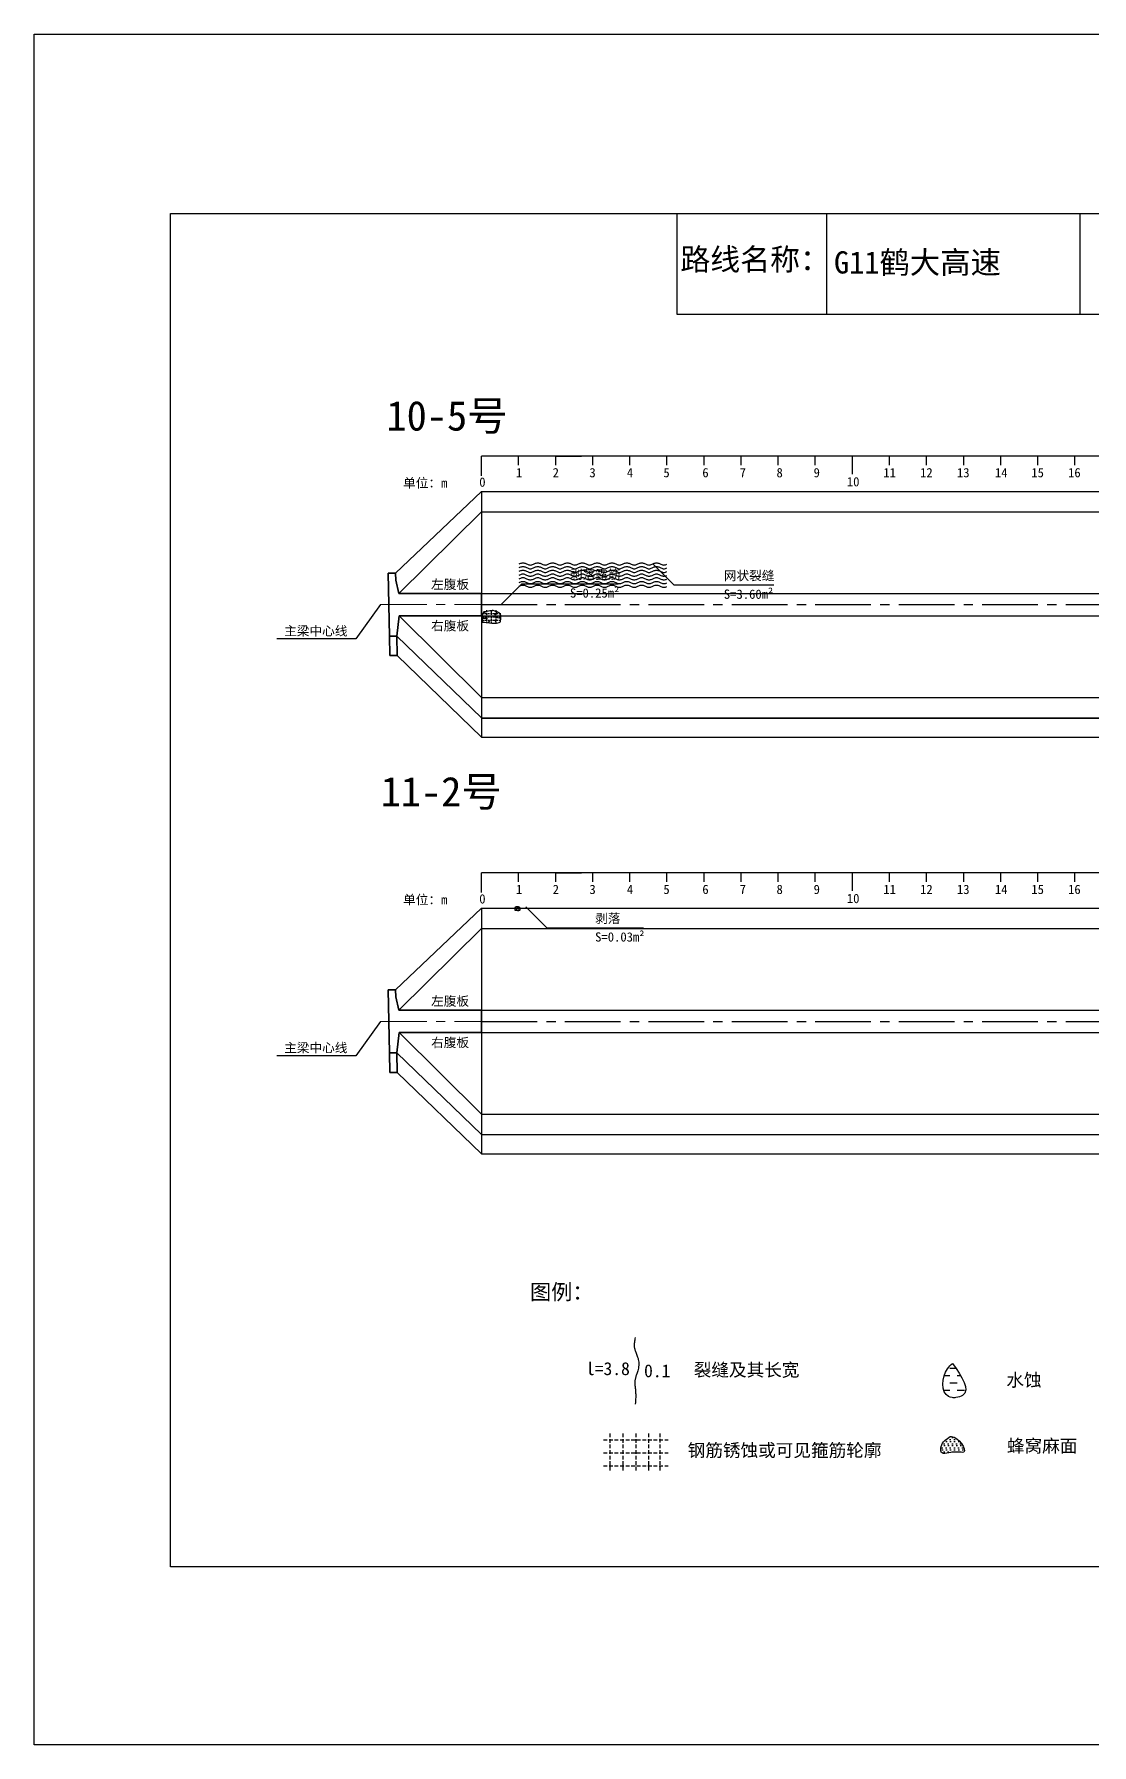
# Model space of a CAD drawing. Header units: millimetres. Extents: x -37 to 615, y -48 to 413.
# Drawn here: x -36.8 to 248.4, y -47.9 to 413.2 of the extents above; entities that cross this region are included whole.
import ezdxf

# ---------------------------------------------------------------- set-up
doc = ezdxf.new("R2010")
doc.units = ezdxf.units.MM
for name, pattern in [('CENTER', [2, 1.25, -0.25, 0.25, -0.25]), ('CENTER2', [1.125, 0.75, -0.125, 0.125, -0.125]), ('DASHED', [0.75, 0.5, -0.25])]:
    doc.linetypes.add(name, pattern=pattern)
for name, color, linetype in [('加固措施', 7, 'Continuous'), ('图层1', 7, 'Continuous'), ('病害', 5, 'Continuous'), ('轮廓', 3, 'Continuous')]:
    doc.layers.add(name, color=color, linetype=linetype)
doc.layers.add('虚线', color=7, linetype='Continuous', lineweight=30)
doc.styles.get("Standard").update_dxf_attribs({"font": ''})
doc.styles.add('汉字', font='')
doc.styles.get('Standard').set_extended_font_data('SimSun')
doc.styles.get('汉字').set_extended_font_data('SimSun')
pattern_1 = [(0, (-3997.7199, -288.9294), (0.55266586, 1.10533173), [0, -1.10533173])]
pattern_2 = [(0, (-6886.571, -700.7115), (0.55266586, 1.10533173), [0, -1.10533173])]
pattern_3 = [(0, (-3576.1421, -199.0757), (1.9895971, 1.9895971), [1.9895971, -1.9895971])]

# ---------------------------------------------------------------- blocks, each defined once
blk = doc.blocks.new('chi')
at = {"color": 0}
for p, q in [((1147.409, -3079.329), (1147.409, -3078.8)), ((1187.409, -3078.8), (1147.409, -3078.8)), ((1148.409, -3079.041), (1148.409, -3078.8)), ((1149.409, -3079.041), (1149.409, -3078.8)), ((1149.409, -3078.8), (1150.109, -3078.8)), ((1150.409, -3079.041), (1150.409, -3078.8)), ((1151.409, -3079.041), (1151.409, -3078.8)), ((1152.409, -3079.041), (1152.409, -3078.8)), ((1153.409, -3079.041), (1153.409, -3078.8)), ((1154.409, -3079.041), (1154.409, -3078.8)), ((1155.409, -3079.041), (1155.409, -3078.8)), ((1156.409, -3079.041), (1156.409, -3078.8)), ((1157.409, -3079.283), (1157.409, -3078.8)), ((1158.409, -3079.041), (1158.409, -3078.8)), ((1159.409, -3079.041), (1159.409, -3078.8)), ((1160.409, -3079.041), (1160.409, -3078.8)), ((1161.409, -3079.041), (1161.409, -3078.8)), ((1162.409, -3079.041), (1162.409, -3078.8)), ((1163.409, -3079.041), (1163.409, -3078.8)), ((1164.409, -3079.041), (1164.409, -3078.8)), ((1165.409, -3079.041), (1165.409, -3078.8)), ((1166.409, -3079.041), (1166.409, -3078.8)), ((1167.409, -3079.283), (1167.409, -3078.8)), ((1168.409, -3079.041), (1168.409, -3078.8)), ((1169.409, -3079.041), (1169.409, -3078.8)), ((1170.409, -3079.041), (1170.409, -3078.8)), ((1171.409, -3079.041), (1171.409, -3078.8)), ((1172.409, -3079.041), (1172.409, -3078.8)), ((1173.409, -3079.041), (1173.409, -3078.8)), ((1174.409, -3079.041), (1174.409, -3078.8)), ((1175.409, -3079.041), (1175.409, -3078.8)), ((1176.409, -3079.041), (1176.409, -3078.8)), ((1177.409, -3079.283), (1177.409, -3078.8)), ((1178.409, -3079.041), (1178.409, -3078.8)), ((1179.409, -3079.041), (1179.409, -3078.8)), ((1180.409, -3079.041), (1180.409, -3078.8)), ((1181.409, -3079.041), (1181.409, -3078.8)), ((1182.409, -3079.041), (1182.409, -3078.8)), ((1183.409, -3079.041), (1183.409, -3078.8)), ((1184.409, -3079.041), (1184.409, -3078.8)), ((1185.409, -3079.041), (1185.409, -3078.8)), ((1186.409, -3079.041), (1186.409, -3078.8)), ((1187.409, -3079.283), (1187.409, -3078.8))]:
    blk.add_line(p, q, dxfattribs=at)
for s, p in [('1', (1148.339, -3079.368)), ('2', (1149.328, -3079.368)), ('3', (1150.319, -3079.368)), ('4', (1151.329, -3079.368)), ('5', (1152.313, -3079.368)), ('6', (1153.363, -3079.368)), ('7', (1154.37, -3079.368)), ('8', (1155.363, -3079.368)), ('9', (1156.363, -3079.368)), ('11', (1158.242, -3079.368)), ('12', (1159.233, -3079.368)), ('13', (1160.227, -3079.368)), ('14', (1161.252, -3079.368)), ('15', (1162.233, -3079.368)), ('16', (1163.223, -3079.368)), ('17', (1164.224, -3079.368)), ('18', (1165.232, -3079.368)), ('19', (1166.238, -3079.368)), ('21', (1168.24, -3079.368)), ('22', (1169.264, -3079.368)), ('23', (1170.247, -3079.368)), ('24', (1171.24, -3079.368)), ('25', (1172.271, -3079.368)), ('26', (1173.258, -3079.368)), ('27', (1174.261, -3079.368)), ('28', (1175.236, -3079.368)), ('29', (1176.24, -3079.368)), ('31', (1178.261, -3079.368)), ('32', (1179.256, -3079.368)), ('33', (1180.243, -3079.368)), ('34', (1181.251, -3079.368)), ('35', (1182.269, -3079.368)), ('36', (1183.256, -3079.368)), ('37', (1184.269, -3079.368)), ('38', (1185.251, -3079.368)), ('39', (1186.242, -3079.368)), ('0', (1147.349, -3079.623)), ('10', (1157.259, -3079.613)), ('20', (1167.294, -3079.617)), ('30', (1177.262, -3079.613)), ('40', (1187.216, -3079.613))]:
    blk.add_text(s, height=0.25).set_placement(p)

msp = doc.modelspace()

# ---------------------------------------------------------------- hatches: boundary and pattern name
at = {"layer": '加固措施', "lineweight": -2}
h = msp.add_hatch(dxfattribs=at)
h.set_pattern_fill('DASH', color=256, scale=0.626645)
h.set_pattern_definition(pattern_3)
edge = h.paths.add_edge_path()
edge.add_spline(control_points=[(210.85, 54.88), (210.36, 54.45), (208.03, 52.39), (207.41, 44.9), (216.74, 46.23), (213.29, 51.3), (210.85, 54.88)], knot_values=[0, 0, 0, 0, 3.237042, 15.187225, 21.182779, 35.601669, 35.601669, 35.601669, 35.601669], degree=3, periodic=0)
h = msp.add_hatch(dxfattribs=at)
h.set_pattern_fill('DASH', color=256, scale=0.626645)
h.set_pattern_definition(pattern_3)
edge = h.paths.add_edge_path()
edge.add_spline(control_points=[(210.85, 54.88), (210.36, 54.45), (208.03, 52.39), (207.41, 44.9), (216.74, 46.23), (213.29, 51.3), (210.85, 54.88)], knot_values=[0, 0, 0, 0, 3.237042, 15.187225, 21.182779, 35.601669, 35.601669, 35.601669, 35.601669], degree=3, periodic=0)
h = msp.add_hatch(dxfattribs=at)
h.set_pattern_fill('DOTS', scale=0.696272)
h.set_pattern_definition(pattern_1)
edge = h.paths.add_edge_path()
edge.add_spline(control_points=[(210.19, 35.22), (209.15, 34.51), (207.68, 33.49), (207.52, 29.75), (211, 31.47), (215.72, 30.12), (212.21, 35.3), (210.31, 35.22), (210.19, 35.22)], knot_values=[0, 0, 0, 0, 5.205471, 7.397577, 12.944796, 16.169923, 23.88441, 24.400432, 24.400432, 24.400432, 24.400432], degree=3, periodic=0)
h = msp.add_hatch(dxfattribs=at)
h.set_pattern_fill('DOTS', scale=0.696272)
h.set_pattern_definition(pattern_1)
edge = h.paths.add_edge_path()
edge.add_spline(control_points=[(210.19, 35.22), (209.15, 34.51), (207.68, 33.49), (207.52, 29.75), (211, 31.47), (215.72, 30.12), (212.21, 35.3), (210.31, 35.22), (210.19, 35.22)], knot_values=[0, 0, 0, 0, 5.205471, 7.397577, 12.944796, 16.169923, 23.88441, 24.400432, 24.400432, 24.400432, 24.400432], degree=3, periodic=0)
at = {"layer": '病害', "lineweight": -2}
h = msp.add_hatch(dxfattribs=at)
h.set_pattern_fill('DOTS', color=4, scale=0.696272, style=0)
h.set_pattern_definition(pattern_2)
edge = h.paths.add_edge_path()
edge.add_spline(control_points=[(210.19, 35.22), (209.15, 34.51), (207.68, 33.49), (207.52, 29.75), (211, 31.47), (215.72, 30.12), (212.21, 35.3), (210.31, 35.22), (210.19, 35.22)], knot_values=[0, 0, 0, 0, 1.041094, 1.479515, 2.588959, 3.233985, 4.776882, 4.880086, 4.880086, 4.880086, 4.880086], degree=3, periodic=0)
h = msp.add_hatch(dxfattribs=at)
h.set_pattern_fill('DOTS', color=4, scale=0.696272, style=0)
h.set_pattern_definition(pattern_2)
edge = h.paths.add_edge_path()
edge.add_spline(control_points=[(210.19, 35.22), (209.15, 34.51), (207.68, 33.49), (207.52, 29.75), (211, 31.47), (215.72, 30.12), (212.21, 35.3), (210.31, 35.22), (210.19, 35.22)], knot_values=[0, 0, 0, 0, 1.041094, 1.479515, 2.588959, 3.233985, 4.776882, 4.880086, 4.880086, 4.880086, 4.880086], degree=3, periodic=0)

# ---------------------------------------------------------------- linework, layer by layer
at = {"color": 0, "linetype": 'ByBlock'}
for p, q in [((0, 364.85), (529.17, 364.85)), ((0, 0), (0, 364.85)), ((136.5, 364.85), (136.5, 337.72)), ((245.1, 364.85), (245.1, 337.72)), ((136.5, 337.72), (529.17, 337.72)), ((529.17, 0), (0, 0))]:
    msp.add_line(p, q, dxfattribs=at)
at = {"color": 0}
for p, q in [((60.65, 267.93), (83.82, 289.93)), ((83.82, 289.93), (83.82, 223.68)), ((83.82, 289.93), (483.82, 289.93)), ((61.57, 262.43), (83.82, 284.43)), ((56.57, 259.43), (49.96, 250.17)), ((83.82, 262.43), (483.82, 262.43)), ((61.64, 256.43), (83.82, 234.43)), ((83.82, 256.43), (483.82, 256.43)), ((49.96, 250.17), (28.63, 250.17)), ((60.99, 250.93), (83.82, 228.93)), ((61.09, 245.68), (83.82, 223.68)), ((83.82, 234.43), (483.82, 234.43)), ((83.82, 228.93), (483.82, 228.93)), ((83.82, 228.81), (483.82, 228.81)), ((83.82, 223.68), (483.82, 223.68)), ((60.65, 155.59), (83.82, 177.59)), ((83.82, 177.59), (83.82, 111.34)), ((83.82, 177.59), (483.82, 177.59)), ((61.57, 150.08), (83.82, 172.09)), ((83.82, 172.09), (483.82, 172.09)), ((83.82, 150.09), (483.82, 150.09)), ((56.57, 147.09), (49.96, 137.83)), ((61.64, 144.09), (83.82, 122.09)), ((83.82, 144.09), (483.82, 144.09)), ((60.99, 138.59), (83.82, 116.59)), ((49.96, 137.83), (28.63, 137.83)), ((61.09, 133.34), (83.82, 111.34)), ((83.82, 122.09), (483.82, 122.09)), ((83.82, 116.59), (483.82, 116.59)), ((83.82, 111.34), (483.82, 111.34))]:
    msp.add_line(p, q, dxfattribs=at)
msp.add_line((83.82, 284.43), (483.82, 284.43))
at = {"color": 1, "linetype": 'CENTER2', "ltscale": 20}
for p, q in [((83.82, 259.43), (483.82, 259.43)), ((83.82, 147.09), (483.82, 147.09))]:
    msp.add_line(p, q, dxfattribs=at)
at = {"color": 1, "linetype": 'DASHED'}
for p, q in [((84, 257.02), (89, 257.02)), ((84, 256.14), (89, 256.14)), ((84, 255.27), (89, 255.27)), ((85.25, 254.4), (85.25, 257.89)), ((86.5, 254.4), (86.5, 257.89)), ((87.75, 254.4), (87.75, 257.89))]:
    msp.add_line(p, q, dxfattribs=at)
at = {"color": 7}
for p, q in [((84, 255.81), (85.47, 255.79)), ((84.47, 257.51), (85.38, 256.72)), ((85.65, 254.54), (86.13, 255.18)), ((86.45, 257.79), (86.41, 256.72)), ((88.06, 257.51), (87.34, 256.58)), ((87.87, 254.4), (87.48, 255.18)), ((89, 255.72), (87.66, 255.93)), ((92.8, 177.41), (93.22, 177.4)), ((92.94, 177.89), (93.2, 177.67)), ((93.27, 177.04), (93.41, 177.22)), ((93.5, 177.97), (93.49, 177.67)), ((93.96, 177.89), (93.76, 177.63)), ((93.91, 177), (93.8, 177.22)), ((94.23, 177.38), (93.85, 177.44))]:
    msp.add_line(p, q, dxfattribs=at)
at = {"color": 1, "linetype": 'DASHED', "ltscale": 2}
for p, q in [((116.71, 34.25), (134.11, 34.25)), ((116.71, 34.25), (134.11, 34.25)), ((118.45, 35.99), (118.45, 25.55)), ((118.45, 35.99), (118.45, 25.55)), ((121.93, 35.99), (121.93, 25.55)), ((121.93, 35.99), (121.93, 25.55)), ((125.41, 35.99), (125.41, 25.55)), ((125.41, 35.99), (125.41, 25.55)), ((128.89, 35.99), (128.89, 25.55)), ((128.89, 35.99), (128.89, 25.55)), ((131.87, 36.02), (131.87, 25.57)), ((131.87, 36.02), (131.87, 25.57)), ((116.71, 30.77), (134.11, 30.77)), ((116.71, 30.77), (134.11, 30.77)), ((116.71, 27.29), (134.11, 27.29)), ((116.71, 27.29), (134.11, 27.29))]:
    msp.add_line(p, q, dxfattribs=at)
at = {"color": 3, "linetype": 'ByBlock'}
msp.add_lwpolyline([(-36.77, 413.19), (615.38, 413.19), (615.38, -47.93), (-36.77, -47.93)], close=True, dxfattribs=at)
at = {"color": 7}
for points in [[(94, 270.4), (94.2, 270.49), (94.4, 270.58), (94.6, 270.64), (94.8, 270.69), (95, 270.7), (95.2, 270.69), (95.4, 270.64), (95.6, 270.58), (95.8, 270.49), (96, 270.4), (96.2, 270.31), (96.4, 270.22), (96.6, 270.16), (96.8, 270.11), (97, 270.1), (97.2, 270.11), (97.4, 270.16), (97.6, 270.22), (97.8, 270.31), (98, 270.4), (98.2, 270.49), (98.4, 270.58), (98.6, 270.64), (98.8, 270.69), (99, 270.7), (99.2, 270.69), (99.4, 270.64), (99.6, 270.58), (99.8, 270.49), (100, 270.4), (100.2, 270.31), (100.4, 270.22), (100.6, 270.16), (100.8, 270.11), (101, 270.1), (101.2, 270.11), (101.4, 270.16), (101.6, 270.22), (101.8, 270.31), (102, 270.4), (102.2, 270.49), (102.4, 270.58), (102.6, 270.64), (102.8, 270.69), (103, 270.7), (103.2, 270.69), (103.4, 270.64), (103.6, 270.58), (103.8, 270.49), (104, 270.4), (104.2, 270.31), (104.4, 270.22), (104.6, 270.16), (104.8, 270.11), (105, 270.1), (105.2, 270.11), (105.4, 270.16), (105.6, 270.22), (105.8, 270.31), (106, 270.4), (106.2, 270.49), (106.4, 270.58), (106.6, 270.64), (106.8, 270.69), (107, 270.7), (107.2, 270.69), (107.4, 270.64), (107.6, 270.58), (107.8, 270.49), (108, 270.4), (108.2, 270.31), (108.4, 270.22), (108.6, 270.16), (108.8, 270.11), (109, 270.1), (109.2, 270.11), (109.4, 270.16), (109.6, 270.22), (109.8, 270.31), (110, 270.4), (110.2, 270.49), (110.4, 270.58), (110.6, 270.64), (110.8, 270.69), (111, 270.7), (111.2, 270.69), (111.4, 270.64), (111.6, 270.58), (111.8, 270.49), (112, 270.4), (112.2, 270.31), (112.4, 270.22), (112.6, 270.16), (112.8, 270.11), (113, 270.1), (113.2, 270.11), (113.4, 270.16), (113.6, 270.22), (113.8, 270.31), (114, 270.4), (114.2, 270.49), (114.4, 270.58), (114.6, 270.64), (114.8, 270.69), (115, 270.7), (115.2, 270.69), (115.4, 270.64), (115.6, 270.58), (115.8, 270.49), (116, 270.4), (116.2, 270.31), (116.4, 270.22), (116.6, 270.16), (116.8, 270.11), (117, 270.1), (117.2, 270.11), (117.4, 270.16), (117.6, 270.22), (117.8, 270.31), (118, 270.4), (118.2, 270.49), (118.4, 270.58), (118.6, 270.64), (118.8, 270.69), (119, 270.7), (119.2, 270.69), (119.4, 270.64), (119.6, 270.58), (119.8, 270.49), (120, 270.4), (120.2, 270.31), (120.4, 270.22), (120.6, 270.16), (120.8, 270.11), (121, 270.1), (121.2, 270.11), (121.4, 270.16), (121.6, 270.22), (121.8, 270.31), (122, 270.4), (122.2, 270.49), (122.4, 270.58), (122.6, 270.64), (122.8, 270.69), (123, 270.7), (123.2, 270.69), (123.4, 270.64), (123.6, 270.58), (123.8, 270.49), (124, 270.4), (124.2, 270.31), (124.4, 270.22), (124.6, 270.16), (124.8, 270.11), (125, 270.1), (125.2, 270.11), (125.4, 270.16), (125.6, 270.22), (125.8, 270.31), (126, 270.4), (126.2, 270.49), (126.4, 270.58), (126.6, 270.64), (126.8, 270.69), (127, 270.7), (127.2, 270.69), (127.4, 270.64), (127.6, 270.58), (127.8, 270.49), (128, 270.4), (128.2, 270.31), (128.4, 270.22), (128.6, 270.16), (128.8, 270.11), (129, 270.1), (129.2, 270.11), (129.4, 270.16), (129.6, 270.22), (129.8, 270.31), (130, 270.4), (130.2, 270.49), (130.4, 270.58), (130.6, 270.64), (130.8, 270.69), (131, 270.7), (131.2, 270.69), (131.4, 270.64), (131.6, 270.58), (131.8, 270.49), (132, 270.4), (132.2, 270.31), (132.4, 270.22), (132.6, 270.16), (132.8, 270.11), (133, 270.1), (133.2, 270.11), (133.4, 270.16), (133.6, 270.22), (133.8, 270.31)], [(94, 269.4), (94.2, 269.49), (94.4, 269.58), (94.6, 269.64), (94.8, 269.69), (95, 269.7), (95.2, 269.69), (95.4, 269.64), (95.6, 269.58), (95.8, 269.49), (96, 269.4), (96.2, 269.31), (96.4, 269.22), (96.6, 269.16), (96.8, 269.11), (97, 269.1), (97.2, 269.11), (97.4, 269.16), (97.6, 269.22), (97.8, 269.31), (98, 269.4), (98.2, 269.49), (98.4, 269.58), (98.6, 269.64), (98.8, 269.69), (99, 269.7), (99.2, 269.69), (99.4, 269.64), (99.6, 269.58), (99.8, 269.49), (100, 269.4), (100.2, 269.31), (100.4, 269.22), (100.6, 269.16), (100.8, 269.11), (101, 269.1), (101.2, 269.11), (101.4, 269.16), (101.6, 269.22), (101.8, 269.31), (102, 269.4), (102.2, 269.49), (102.4, 269.58), (102.6, 269.64), (102.8, 269.69), (103, 269.7), (103.2, 269.69), (103.4, 269.64), (103.6, 269.58), (103.8, 269.49), (104, 269.4), (104.2, 269.31), (104.4, 269.22), (104.6, 269.16), (104.8, 269.11), (105, 269.1), (105.2, 269.11), (105.4, 269.16), (105.6, 269.22), (105.8, 269.31), (106, 269.4), (106.2, 269.49), (106.4, 269.58), (106.6, 269.64), (106.8, 269.69), (107, 269.7), (107.2, 269.69), (107.4, 269.64), (107.6, 269.58), (107.8, 269.49), (108, 269.4), (108.2, 269.31), (108.4, 269.22), (108.6, 269.16), (108.8, 269.11), (109, 269.1), (109.2, 269.11), (109.4, 269.16), (109.6, 269.22), (109.8, 269.31), (110, 269.4), (110.2, 269.49), (110.4, 269.58), (110.6, 269.64), (110.8, 269.69), (111, 269.7), (111.2, 269.69), (111.4, 269.64), (111.6, 269.58), (111.8, 269.49), (112, 269.4), (112.2, 269.31), (112.4, 269.22), (112.6, 269.16), (112.8, 269.11), (113, 269.1), (113.2, 269.11), (113.4, 269.16), (113.6, 269.22), (113.8, 269.31), (114, 269.4), (114.2, 269.49), (114.4, 269.58), (114.6, 269.64), (114.8, 269.69), (115, 269.7), (115.2, 269.69), (115.4, 269.64), (115.6, 269.58), (115.8, 269.49), (116, 269.4), (116.2, 269.31), (116.4, 269.22), (116.6, 269.16), (116.8, 269.11), (117, 269.1), (117.2, 269.11), (117.4, 269.16), (117.6, 269.22), (117.8, 269.31), (118, 269.4), (118.2, 269.49), (118.4, 269.58), (118.6, 269.64), (118.8, 269.69), (119, 269.7), (119.2, 269.69), (119.4, 269.64), (119.6, 269.58), (119.8, 269.49), (120, 269.4), (120.2, 269.31), (120.4, 269.22), (120.6, 269.16), (120.8, 269.11), (121, 269.1), (121.2, 269.11), (121.4, 269.16), (121.6, 269.22), (121.8, 269.31), (122, 269.4), (122.2, 269.49), (122.4, 269.58), (122.6, 269.64), (122.8, 269.69), (123, 269.7), (123.2, 269.69), (123.4, 269.64), (123.6, 269.58), (123.8, 269.49), (124, 269.4), (124.2, 269.31), (124.4, 269.22), (124.6, 269.16), (124.8, 269.11), (125, 269.1), (125.2, 269.11), (125.4, 269.16), (125.6, 269.22), (125.8, 269.31), (126, 269.4), (126.2, 269.49), (126.4, 269.58), (126.6, 269.64), (126.8, 269.69), (127, 269.7), (127.2, 269.69), (127.4, 269.64), (127.6, 269.58), (127.8, 269.49), (128, 269.4), (128.2, 269.31), (128.4, 269.22), (128.6, 269.16), (128.8, 269.11), (129, 269.1), (129.2, 269.11), (129.4, 269.16), (129.6, 269.22), (129.8, 269.31), (130, 269.4), (130.2, 269.49), (130.4, 269.58), (130.6, 269.64), (130.8, 269.69), (131, 269.7), (131.2, 269.69), (131.4, 269.64), (131.6, 269.58), (131.8, 269.49), (132, 269.4), (132.2, 269.31), (132.4, 269.22), (132.6, 269.16), (132.8, 269.11), (133, 269.1), (133.2, 269.11), (133.4, 269.16), (133.6, 269.22), (133.8, 269.31)], [(94, 268.4), (94.2, 268.49), (94.4, 268.58), (94.6, 268.64), (94.8, 268.69), (95, 268.7), (95.2, 268.69), (95.4, 268.64), (95.6, 268.58), (95.8, 268.49), (96, 268.4), (96.2, 268.31), (96.4, 268.22), (96.6, 268.16), (96.8, 268.11), (97, 268.1), (97.2, 268.11), (97.4, 268.16), (97.6, 268.22), (97.8, 268.31), (98, 268.4), (98.2, 268.49), (98.4, 268.58), (98.6, 268.64), (98.8, 268.69), (99, 268.7), (99.2, 268.69), (99.4, 268.64), (99.6, 268.58), (99.8, 268.49), (100, 268.4), (100.2, 268.31), (100.4, 268.22), (100.6, 268.16), (100.8, 268.11), (101, 268.1), (101.2, 268.11), (101.4, 268.16), (101.6, 268.22), (101.8, 268.31), (102, 268.4), (102.2, 268.49), (102.4, 268.58), (102.6, 268.64), (102.8, 268.69), (103, 268.7), (103.2, 268.69), (103.4, 268.64), (103.6, 268.58), (103.8, 268.49), (104, 268.4), (104.2, 268.31), (104.4, 268.22), (104.6, 268.16), (104.8, 268.11), (105, 268.1), (105.2, 268.11), (105.4, 268.16), (105.6, 268.22), (105.8, 268.31), (106, 268.4), (106.2, 268.49), (106.4, 268.58), (106.6, 268.64), (106.8, 268.69), (107, 268.7), (107.2, 268.69), (107.4, 268.64), (107.6, 268.58), (107.8, 268.49), (108, 268.4), (108.2, 268.31), (108.4, 268.22), (108.6, 268.16), (108.8, 268.11), (109, 268.1), (109.2, 268.11), (109.4, 268.16), (109.6, 268.22), (109.8, 268.31), (110, 268.4), (110.2, 268.49), (110.4, 268.58), (110.6, 268.64), (110.8, 268.69), (111, 268.7), (111.2, 268.69), (111.4, 268.64), (111.6, 268.58), (111.8, 268.49), (112, 268.4), (112.2, 268.31), (112.4, 268.22), (112.6, 268.16), (112.8, 268.11), (113, 268.1), (113.2, 268.11), (113.4, 268.16), (113.6, 268.22), (113.8, 268.31), (114, 268.4), (114.2, 268.49), (114.4, 268.58), (114.6, 268.64), (114.8, 268.69), (115, 268.7), (115.2, 268.69), (115.4, 268.64), (115.6, 268.58), (115.8, 268.49), (116, 268.4), (116.2, 268.31), (116.4, 268.22), (116.6, 268.16), (116.8, 268.11), (117, 268.1), (117.2, 268.11), (117.4, 268.16), (117.6, 268.22), (117.8, 268.31), (118, 268.4), (118.2, 268.49), (118.4, 268.58), (118.6, 268.64), (118.8, 268.69), (119, 268.7), (119.2, 268.69), (119.4, 268.64), (119.6, 268.58), (119.8, 268.49), (120, 268.4), (120.2, 268.31), (120.4, 268.22), (120.6, 268.16), (120.8, 268.11), (121, 268.1), (121.2, 268.11), (121.4, 268.16), (121.6, 268.22), (121.8, 268.31), (122, 268.4), (122.2, 268.49), (122.4, 268.58), (122.6, 268.64), (122.8, 268.69), (123, 268.7), (123.2, 268.69), (123.4, 268.64), (123.6, 268.58), (123.8, 268.49), (124, 268.4), (124.2, 268.31), (124.4, 268.22), (124.6, 268.16), (124.8, 268.11), (125, 268.1), (125.2, 268.11), (125.4, 268.16), (125.6, 268.22), (125.8, 268.31), (126, 268.4), (126.2, 268.49), (126.4, 268.58), (126.6, 268.64), (126.8, 268.69), (127, 268.7), (127.2, 268.69), (127.4, 268.64), (127.6, 268.58), (127.8, 268.49), (128, 268.4), (128.2, 268.31), (128.4, 268.22), (128.6, 268.16), (128.8, 268.11), (129, 268.1), (129.2, 268.11), (129.4, 268.16), (129.6, 268.22), (129.8, 268.31), (130, 268.4), (130.2, 268.49), (130.4, 268.58), (130.6, 268.64), (130.8, 268.69), (131, 268.7), (131.2, 268.69), (131.4, 268.64), (131.6, 268.58), (131.8, 268.49), (132, 268.4), (132.2, 268.31), (132.4, 268.22), (132.6, 268.16), (132.8, 268.11), (133, 268.1), (133.2, 268.11), (133.4, 268.16), (133.6, 268.22), (133.8, 268.31)], [(94, 267.4), (94.2, 267.49), (94.4, 267.58), (94.6, 267.64), (94.8, 267.69), (95, 267.7), (95.2, 267.69), (95.4, 267.64), (95.6, 267.58), (95.8, 267.49), (96, 267.4), (96.2, 267.31), (96.4, 267.22), (96.6, 267.16), (96.8, 267.11), (97, 267.1), (97.2, 267.11), (97.4, 267.16), (97.6, 267.22), (97.8, 267.31), (98, 267.4), (98.2, 267.49), (98.4, 267.58), (98.6, 267.64), (98.8, 267.69), (99, 267.7), (99.2, 267.69), (99.4, 267.64), (99.6, 267.58), (99.8, 267.49), (100, 267.4), (100.2, 267.31), (100.4, 267.22), (100.6, 267.16), (100.8, 267.11), (101, 267.1), (101.2, 267.11), (101.4, 267.16), (101.6, 267.22), (101.8, 267.31), (102, 267.4), (102.2, 267.49), (102.4, 267.58), (102.6, 267.64), (102.8, 267.69), (103, 267.7), (103.2, 267.69), (103.4, 267.64), (103.6, 267.58), (103.8, 267.49), (104, 267.4), (104.2, 267.31), (104.4, 267.22), (104.6, 267.16), (104.8, 267.11), (105, 267.1), (105.2, 267.11), (105.4, 267.16), (105.6, 267.22), (105.8, 267.31), (106, 267.4), (106.2, 267.49), (106.4, 267.58), (106.6, 267.64), (106.8, 267.69), (107, 267.7), (107.2, 267.69), (107.4, 267.64), (107.6, 267.58), (107.8, 267.49), (108, 267.4), (108.2, 267.31), (108.4, 267.22), (108.6, 267.16), (108.8, 267.11), (109, 267.1), (109.2, 267.11), (109.4, 267.16), (109.6, 267.22), (109.8, 267.31), (110, 267.4), (110.2, 267.49), (110.4, 267.58), (110.6, 267.64), (110.8, 267.69), (111, 267.7), (111.2, 267.69), (111.4, 267.64), (111.6, 267.58), (111.8, 267.49), (112, 267.4), (112.2, 267.31), (112.4, 267.22), (112.6, 267.16), (112.8, 267.11), (113, 267.1), (113.2, 267.11), (113.4, 267.16), (113.6, 267.22), (113.8, 267.31), (114, 267.4), (114.2, 267.49), (114.4, 267.58), (114.6, 267.64), (114.8, 267.69), (115, 267.7), (115.2, 267.69), (115.4, 267.64), (115.6, 267.58), (115.8, 267.49), (116, 267.4), (116.2, 267.31), (116.4, 267.22), (116.6, 267.16), (116.8, 267.11), (117, 267.1), (117.2, 267.11), (117.4, 267.16), (117.6, 267.22), (117.8, 267.31), (118, 267.4), (118.2, 267.49), (118.4, 267.58), (118.6, 267.64), (118.8, 267.69), (119, 267.7), (119.2, 267.69), (119.4, 267.64), (119.6, 267.58), (119.8, 267.49), (120, 267.4), (120.2, 267.31), (120.4, 267.22), (120.6, 267.16), (120.8, 267.11), (121, 267.1), (121.2, 267.11), (121.4, 267.16), (121.6, 267.22), (121.8, 267.31), (122, 267.4), (122.2, 267.49), (122.4, 267.58), (122.6, 267.64), (122.8, 267.69), (123, 267.7), (123.2, 267.69), (123.4, 267.64), (123.6, 267.58), (123.8, 267.49), (124, 267.4), (124.2, 267.31), (124.4, 267.22), (124.6, 267.16), (124.8, 267.11), (125, 267.1), (125.2, 267.11), (125.4, 267.16), (125.6, 267.22), (125.8, 267.31), (126, 267.4), (126.2, 267.49), (126.4, 267.58), (126.6, 267.64), (126.8, 267.69), (127, 267.7), (127.2, 267.69), (127.4, 267.64), (127.6, 267.58), (127.8, 267.49), (128, 267.4), (128.2, 267.31), (128.4, 267.22), (128.6, 267.16), (128.8, 267.11), (129, 267.1), (129.2, 267.11), (129.4, 267.16), (129.6, 267.22), (129.8, 267.31), (130, 267.4), (130.2, 267.49), (130.4, 267.58), (130.6, 267.64), (130.8, 267.69), (131, 267.7), (131.2, 267.69), (131.4, 267.64), (131.6, 267.58), (131.8, 267.49), (132, 267.4), (132.2, 267.31), (132.4, 267.22), (132.6, 267.16), (132.8, 267.11), (133, 267.1), (133.2, 267.11), (133.4, 267.16), (133.6, 267.22), (133.8, 267.31)], [(130, 270.4), (135.66, 264.74), (162.66, 264.74)], [(89, 259.4), (94.66, 265.06), (120.66, 265.06)], [(94, 266.4), (94.2, 266.49), (94.4, 266.58), (94.6, 266.64), (94.8, 266.69), (95, 266.7), (95.2, 266.69), (95.4, 266.64), (95.6, 266.58), (95.8, 266.49), (96, 266.4), (96.2, 266.31), (96.4, 266.22), (96.6, 266.16), (96.8, 266.11), (97, 266.1), (97.2, 266.11), (97.4, 266.16), (97.6, 266.22), (97.8, 266.31), (98, 266.4), (98.2, 266.49), (98.4, 266.58), (98.6, 266.64), (98.8, 266.69), (99, 266.7), (99.2, 266.69), (99.4, 266.64), (99.6, 266.58), (99.8, 266.49), (100, 266.4), (100.2, 266.31), (100.4, 266.22), (100.6, 266.16), (100.8, 266.11), (101, 266.1), (101.2, 266.11), (101.4, 266.16), (101.6, 266.22), (101.8, 266.31), (102, 266.4), (102.2, 266.49), (102.4, 266.58), (102.6, 266.64), (102.8, 266.69), (103, 266.7), (103.2, 266.69), (103.4, 266.64), (103.6, 266.58), (103.8, 266.49), (104, 266.4), (104.2, 266.31), (104.4, 266.22), (104.6, 266.16), (104.8, 266.11), (105, 266.1), (105.2, 266.11), (105.4, 266.16), (105.6, 266.22), (105.8, 266.31), (106, 266.4), (106.2, 266.49), (106.4, 266.58), (106.6, 266.64), (106.8, 266.69), (107, 266.7), (107.2, 266.69), (107.4, 266.64), (107.6, 266.58), (107.8, 266.49), (108, 266.4), (108.2, 266.31), (108.4, 266.22), (108.6, 266.16), (108.8, 266.11), (109, 266.1), (109.2, 266.11), (109.4, 266.16), (109.6, 266.22), (109.8, 266.31), (110, 266.4), (110.2, 266.49), (110.4, 266.58), (110.6, 266.64), (110.8, 266.69), (111, 266.7), (111.2, 266.69), (111.4, 266.64), (111.6, 266.58), (111.8, 266.49), (112, 266.4), (112.2, 266.31), (112.4, 266.22), (112.6, 266.16), (112.8, 266.11), (113, 266.1), (113.2, 266.11), (113.4, 266.16), (113.6, 266.22), (113.8, 266.31), (114, 266.4), (114.2, 266.49), (114.4, 266.58), (114.6, 266.64), (114.8, 266.69), (115, 266.7), (115.2, 266.69), (115.4, 266.64), (115.6, 266.58), (115.8, 266.49), (116, 266.4), (116.2, 266.31), (116.4, 266.22), (116.6, 266.16), (116.8, 266.11), (117, 266.1), (117.2, 266.11), (117.4, 266.16), (117.6, 266.22), (117.8, 266.31), (118, 266.4), (118.2, 266.49), (118.4, 266.58), (118.6, 266.64), (118.8, 266.69), (119, 266.7), (119.2, 266.69), (119.4, 266.64), (119.6, 266.58), (119.8, 266.49), (120, 266.4), (120.2, 266.31), (120.4, 266.22), (120.6, 266.16), (120.8, 266.11), (121, 266.1), (121.2, 266.11), (121.4, 266.16), (121.6, 266.22), (121.8, 266.31), (122, 266.4), (122.2, 266.49), (122.4, 266.58), (122.6, 266.64), (122.8, 266.69), (123, 266.7), (123.2, 266.69), (123.4, 266.64), (123.6, 266.58), (123.8, 266.49), (124, 266.4), (124.2, 266.31), (124.4, 266.22), (124.6, 266.16), (124.8, 266.11), (125, 266.1), (125.2, 266.11), (125.4, 266.16), (125.6, 266.22), (125.8, 266.31), (126, 266.4), (126.2, 266.49), (126.4, 266.58), (126.6, 266.64), (126.8, 266.69), (127, 266.7), (127.2, 266.69), (127.4, 266.64), (127.6, 266.58), (127.8, 266.49), (128, 266.4), (128.2, 266.31), (128.4, 266.22), (128.6, 266.16), (128.8, 266.11), (129, 266.1), (129.2, 266.11), (129.4, 266.16), (129.6, 266.22), (129.8, 266.31), (130, 266.4), (130.2, 266.49), (130.4, 266.58), (130.6, 266.64), (130.8, 266.69), (131, 266.7), (131.2, 266.69), (131.4, 266.64), (131.6, 266.58), (131.8, 266.49), (132, 266.4), (132.2, 266.31), (132.4, 266.22), (132.6, 266.16), (132.8, 266.11), (133, 266.1), (133.2, 266.11), (133.4, 266.16), (133.6, 266.22), (133.8, 266.31)], [(94, 265.4), (94.2, 265.49), (94.4, 265.58), (94.6, 265.64), (94.8, 265.69), (95, 265.7), (95.2, 265.69), (95.4, 265.64), (95.6, 265.58), (95.8, 265.49), (96, 265.4), (96.2, 265.31), (96.4, 265.22), (96.6, 265.16), (96.8, 265.11), (97, 265.1), (97.2, 265.11), (97.4, 265.16), (97.6, 265.22), (97.8, 265.31), (98, 265.4), (98.2, 265.49), (98.4, 265.58), (98.6, 265.64), (98.8, 265.69), (99, 265.7), (99.2, 265.69), (99.4, 265.64), (99.6, 265.58), (99.8, 265.49), (100, 265.4), (100.2, 265.31), (100.4, 265.22), (100.6, 265.16), (100.8, 265.11), (101, 265.1), (101.2, 265.11), (101.4, 265.16), (101.6, 265.22), (101.8, 265.31), (102, 265.4), (102.2, 265.49), (102.4, 265.58), (102.6, 265.64), (102.8, 265.69), (103, 265.7), (103.2, 265.69), (103.4, 265.64), (103.6, 265.58), (103.8, 265.49), (104, 265.4), (104.2, 265.31), (104.4, 265.22), (104.6, 265.16), (104.8, 265.11), (105, 265.1), (105.2, 265.11), (105.4, 265.16), (105.6, 265.22), (105.8, 265.31), (106, 265.4), (106.2, 265.49), (106.4, 265.58), (106.6, 265.64), (106.8, 265.69), (107, 265.7), (107.2, 265.69), (107.4, 265.64), (107.6, 265.58), (107.8, 265.49), (108, 265.4), (108.2, 265.31), (108.4, 265.22), (108.6, 265.16), (108.8, 265.11), (109, 265.1), (109.2, 265.11), (109.4, 265.16), (109.6, 265.22), (109.8, 265.31), (110, 265.4), (110.2, 265.49), (110.4, 265.58), (110.6, 265.64), (110.8, 265.69), (111, 265.7), (111.2, 265.69), (111.4, 265.64), (111.6, 265.58), (111.8, 265.49), (112, 265.4), (112.2, 265.31), (112.4, 265.22), (112.6, 265.16), (112.8, 265.11), (113, 265.1), (113.2, 265.11), (113.4, 265.16), (113.6, 265.22), (113.8, 265.31), (114, 265.4), (114.2, 265.49), (114.4, 265.58), (114.6, 265.64), (114.8, 265.69), (115, 265.7), (115.2, 265.69), (115.4, 265.64), (115.6, 265.58), (115.8, 265.49), (116, 265.4), (116.2, 265.31), (116.4, 265.22), (116.6, 265.16), (116.8, 265.11), (117, 265.1), (117.2, 265.11), (117.4, 265.16), (117.6, 265.22), (117.8, 265.31), (118, 265.4), (118.2, 265.49), (118.4, 265.58), (118.6, 265.64), (118.8, 265.69), (119, 265.7), (119.2, 265.69), (119.4, 265.64), (119.6, 265.58), (119.8, 265.49), (120, 265.4), (120.2, 265.31), (120.4, 265.22), (120.6, 265.16), (120.8, 265.11), (121, 265.1), (121.2, 265.11), (121.4, 265.16), (121.6, 265.22), (121.8, 265.31), (122, 265.4), (122.2, 265.49), (122.4, 265.58), (122.6, 265.64), (122.8, 265.69), (123, 265.7), (123.2, 265.69), (123.4, 265.64), (123.6, 265.58), (123.8, 265.49), (124, 265.4), (124.2, 265.31), (124.4, 265.22), (124.6, 265.16), (124.8, 265.11), (125, 265.1), (125.2, 265.11), (125.4, 265.16), (125.6, 265.22), (125.8, 265.31), (126, 265.4), (126.2, 265.49), (126.4, 265.58), (126.6, 265.64), (126.8, 265.69), (127, 265.7), (127.2, 265.69), (127.4, 265.64), (127.6, 265.58), (127.8, 265.49), (128, 265.4), (128.2, 265.31), (128.4, 265.22), (128.6, 265.16), (128.8, 265.11), (129, 265.1), (129.2, 265.11), (129.4, 265.16), (129.6, 265.22), (129.8, 265.31), (130, 265.4), (130.2, 265.49), (130.4, 265.58), (130.6, 265.64), (130.8, 265.69), (131, 265.7), (131.2, 265.69), (131.4, 265.64), (131.6, 265.58), (131.8, 265.49), (132, 265.4), (132.2, 265.31), (132.4, 265.22), (132.6, 265.16), (132.8, 265.11), (133, 265.1), (133.2, 265.11), (133.4, 265.16), (133.6, 265.22), (133.8, 265.31)], [(94, 264.4), (94.2, 264.49), (94.4, 264.58), (94.6, 264.64), (94.8, 264.69), (95, 264.7), (95.2, 264.69), (95.4, 264.64), (95.6, 264.58), (95.8, 264.49), (96, 264.4), (96.2, 264.31), (96.4, 264.22), (96.6, 264.16), (96.8, 264.11), (97, 264.1), (97.2, 264.11), (97.4, 264.16), (97.6, 264.22), (97.8, 264.31), (98, 264.4), (98.2, 264.49), (98.4, 264.58), (98.6, 264.64), (98.8, 264.69), (99, 264.7), (99.2, 264.69), (99.4, 264.64), (99.6, 264.58), (99.8, 264.49), (100, 264.4), (100.2, 264.31), (100.4, 264.22), (100.6, 264.16), (100.8, 264.11), (101, 264.1), (101.2, 264.11), (101.4, 264.16), (101.6, 264.22), (101.8, 264.31), (102, 264.4), (102.2, 264.49), (102.4, 264.58), (102.6, 264.64), (102.8, 264.69), (103, 264.7), (103.2, 264.69), (103.4, 264.64), (103.6, 264.58), (103.8, 264.49), (104, 264.4), (104.2, 264.31), (104.4, 264.22), (104.6, 264.16), (104.8, 264.11), (105, 264.1), (105.2, 264.11), (105.4, 264.16), (105.6, 264.22), (105.8, 264.31), (106, 264.4), (106.2, 264.49), (106.4, 264.58), (106.6, 264.64), (106.8, 264.69), (107, 264.7), (107.2, 264.69), (107.4, 264.64), (107.6, 264.58), (107.8, 264.49), (108, 264.4), (108.2, 264.31), (108.4, 264.22), (108.6, 264.16), (108.8, 264.11), (109, 264.1), (109.2, 264.11), (109.4, 264.16), (109.6, 264.22), (109.8, 264.31), (110, 264.4), (110.2, 264.49), (110.4, 264.58), (110.6, 264.64), (110.8, 264.69), (111, 264.7), (111.2, 264.69), (111.4, 264.64), (111.6, 264.58), (111.8, 264.49), (112, 264.4), (112.2, 264.31), (112.4, 264.22), (112.6, 264.16), (112.8, 264.11), (113, 264.1), (113.2, 264.11), (113.4, 264.16), (113.6, 264.22), (113.8, 264.31), (114, 264.4), (114.2, 264.49), (114.4, 264.58), (114.6, 264.64), (114.8, 264.69), (115, 264.7), (115.2, 264.69), (115.4, 264.64), (115.6, 264.58), (115.8, 264.49), (116, 264.4), (116.2, 264.31), (116.4, 264.22), (116.6, 264.16), (116.8, 264.11), (117, 264.1), (117.2, 264.11), (117.4, 264.16), (117.6, 264.22), (117.8, 264.31), (118, 264.4), (118.2, 264.49), (118.4, 264.58), (118.6, 264.64), (118.8, 264.69), (119, 264.7), (119.2, 264.69), (119.4, 264.64), (119.6, 264.58), (119.8, 264.49), (120, 264.4), (120.2, 264.31), (120.4, 264.22), (120.6, 264.16), (120.8, 264.11), (121, 264.1), (121.2, 264.11), (121.4, 264.16), (121.6, 264.22), (121.8, 264.31), (122, 264.4), (122.2, 264.49), (122.4, 264.58), (122.6, 264.64), (122.8, 264.69), (123, 264.7), (123.2, 264.69), (123.4, 264.64), (123.6, 264.58), (123.8, 264.49), (124, 264.4), (124.2, 264.31), (124.4, 264.22), (124.6, 264.16), (124.8, 264.11), (125, 264.1), (125.2, 264.11), (125.4, 264.16), (125.6, 264.22), (125.8, 264.31), (126, 264.4), (126.2, 264.49), (126.4, 264.58), (126.6, 264.64), (126.8, 264.69), (127, 264.7), (127.2, 264.69), (127.4, 264.64), (127.6, 264.58), (127.8, 264.49), (128, 264.4), (128.2, 264.31), (128.4, 264.22), (128.6, 264.16), (128.8, 264.11), (129, 264.1), (129.2, 264.11), (129.4, 264.16), (129.6, 264.22), (129.8, 264.31), (130, 264.4), (130.2, 264.49), (130.4, 264.58), (130.6, 264.64), (130.8, 264.69), (131, 264.7), (131.2, 264.69), (131.4, 264.64), (131.6, 264.58), (131.8, 264.49), (132, 264.4), (132.2, 264.31), (132.4, 264.22), (132.6, 264.16), (132.8, 264.11), (133, 264.1), (133.2, 264.11), (133.4, 264.16), (133.6, 264.22), (133.8, 264.31)], [(86.83, 257.79), (86.08, 257.79), (85.32, 257.6), (84.47, 257.51), (84, 256.76), (84, 255.81), (84.09, 254.68), (84.66, 254.68), (86.64, 254.4), (87.87, 254.4), (88.62, 254.59), (88.91, 254.78), (89, 255.72), (89, 256.57), (88.62, 257.23), (88.06, 257.51), (87.58, 257.6), (86.83, 257.89)], [(93.61, 177.97), (93.4, 177.97), (93.18, 177.92), (92.94, 177.89), (92.8, 177.68), (92.8, 177.41), (92.83, 177.08), (92.99, 177.08), (93.56, 177), (93.91, 177), (94.13, 177.05), (94.21, 177.11), (94.23, 177.38), (94.23, 177.62), (94.13, 177.81), (93.96, 177.89), (93.83, 177.92), (93.61, 178)], [(95.8, 178), (101.46, 172.34), (127.46, 172.34)]]:
    msp.add_lwpolyline(points, dxfattribs=at)
at = {"lineweight": -2}
msp.add_open_spline([(210.19, 35.22), (209.15, 34.51), (207.68, 33.49), (207.52, 29.75), (211, 31.47), (215.72, 30.12), (212.21, 35.3), (210.31, 35.22), (210.19, 35.22)], degree=3, knots=[0, 0, 0, 0, 3.624423, 5.150725, 9.013098, 11.258664, 16.630045, 16.989336, 16.989336, 16.989336, 16.989336], dxfattribs=at)
msp.add_open_spline([(210.19, 35.22), (209.15, 34.51), (207.68, 33.49), (207.52, 29.75), (211, 31.47), (215.72, 30.12), (212.21, 35.3), (210.31, 35.22), (210.19, 35.22)], degree=3, knots=[0, 0, 0, 0, 3.624423, 5.150725, 9.013098, 11.258664, 16.630045, 16.989336, 16.989336, 16.989336, 16.989336], dxfattribs=at)
at = {"layer": '加固措施', "lineweight": -2}
msp.add_open_spline([(210.85, 54.88), (210.36, 54.45), (208.03, 52.39), (207.41, 44.9), (216.74, 46.23), (213.29, 51.3), (210.85, 54.88)], degree=3, knots=[0, 0, 0, 0, 2.028466, 9.51698, 13.274057, 22.309569, 22.309569, 22.309569, 22.309569], dxfattribs=at)
msp.add_open_spline([(210.85, 54.88), (210.36, 54.45), (208.03, 52.39), (207.41, 44.9), (216.74, 46.23), (213.29, 51.3), (210.85, 54.88)], degree=3, knots=[0, 0, 0, 0, 2.028466, 9.51698, 13.274057, 22.309569, 22.309569, 22.309569, 22.309569], dxfattribs=at)
at = {"layer": '图层1', "lineweight": -2}
msp.add_open_spline([(125.25, 61.82), (125.22, 61.61), (125.18, 61.39), (125.07, 60.75), (125.02, 60.35), (124.99, 59.78), (125, 59.6), (125.02, 59.31), (125.03, 59.21), (125.06, 59), (125.09, 58.89), (125.19, 58.51), (125.29, 58.21), (125.54, 57.57), (125.69, 57.22), (125.96, 56.46), (126.09, 56.04), (126.21, 55.34), (126.24, 55.06), (126.25, 54.51), (126.23, 54.25), (126.16, 53.74), (126.11, 53.5), (126, 53.03), (125.93, 52.81), (125.76, 52.25), (125.64, 51.93), (125.45, 51.33), (125.36, 51.04), (125.27, 50.66), (125.24, 50.54), (125.21, 50.32), (125.2, 50.23), (125.18, 50.03), (125.17, 49.92), (125.17, 49.54), (125.18, 49.25), (125.23, 48.62), (125.27, 48.29), (125.33, 47.7), (125.35, 47.46), (125.38, 47), (125.39, 46.78), (125.4, 46.36), (125.4, 46.16), (125.39, 45.54), (125.37, 45.14), (125.32, 44.45), (125.3, 44.15), (125.27, 43.85)], degree=3, knots=[0, 0, 0, 0, 0.93103, 0.93103, 2.904338, 2.904338, 3.933552, 3.933552, 4.598026, 4.598026, 5.2625, 5.2625, 6.799065, 6.799065, 8.335629, 8.335629, 9.872194, 9.872194, 10.744529, 10.744529, 11.616864, 11.616864, 12.4892, 12.4892, 13.361535, 13.361535, 14.755665, 14.755665, 16.149795, 16.149795, 16.835641, 16.835641, 17.410365, 17.410365, 17.98509, 17.98509, 19.45733, 19.45733, 20.929571, 20.929571, 21.910052, 21.910052, 22.722819, 22.722819, 23.535585, 23.535585, 25.161117, 25.161117, 26.428502, 26.428502, 26.428502, 26.428502], dxfattribs=at)
msp.add_open_spline([(125.25, 61.82), (125.22, 61.61), (125.18, 61.39), (125.07, 60.75), (125.02, 60.35), (124.99, 59.78), (125, 59.6), (125.02, 59.31), (125.03, 59.21), (125.06, 59), (125.09, 58.89), (125.19, 58.51), (125.29, 58.21), (125.54, 57.57), (125.69, 57.22), (125.96, 56.46), (126.09, 56.04), (126.21, 55.34), (126.24, 55.06), (126.25, 54.51), (126.23, 54.25), (126.16, 53.74), (126.11, 53.5), (126, 53.03), (125.93, 52.81), (125.76, 52.25), (125.64, 51.93), (125.45, 51.33), (125.36, 51.04), (125.27, 50.66), (125.24, 50.54), (125.21, 50.32), (125.2, 50.23), (125.18, 50.03), (125.17, 49.92), (125.17, 49.54), (125.18, 49.25), (125.23, 48.62), (125.27, 48.29), (125.33, 47.7), (125.35, 47.46), (125.38, 47), (125.39, 46.78), (125.4, 46.36), (125.4, 46.16), (125.39, 45.54), (125.37, 45.14), (125.32, 44.45), (125.3, 44.15), (125.27, 43.85)], degree=3, knots=[0, 0, 0, 0, 0.93103, 0.93103, 2.904338, 2.904338, 3.933552, 3.933552, 4.598026, 4.598026, 5.2625, 5.2625, 6.799065, 6.799065, 8.335629, 8.335629, 9.872194, 9.872194, 10.744529, 10.744529, 11.616864, 11.616864, 12.4892, 12.4892, 13.361535, 13.361535, 14.755665, 14.755665, 16.149795, 16.149795, 16.835641, 16.835641, 17.410365, 17.410365, 17.98509, 17.98509, 19.45733, 19.45733, 20.929571, 20.929571, 21.910052, 21.910052, 22.722819, 22.722819, 23.535585, 23.535585, 25.161117, 25.161117, 26.428502, 26.428502, 26.428502, 26.428502], dxfattribs=at)
at = {"layer": '病害', "color": 5}
for p, q in [((136.5, 364.85), (136.5, 337.72)), ((245.1, 364.85), (245.1, 337.72)), ((136.5, 337.72), (386.58, 337.72))]:
    msp.add_line(p, q, dxfattribs=at)
at = {"layer": '病害', "color": 0}
msp.add_line((176.83, 364.85), (176.83, 337.72), dxfattribs=at)
at = {"layer": '虚线', "linetype": 'CENTER', "lineweight": 18, "ltscale": 10}
for p, q in [((56.57, 259.43), (83.82, 259.43)), ((56.57, 147.09), (83.82, 147.09))]:
    msp.add_line(p, q, dxfattribs=at)
at = {"layer": '轮廓', "color": 5, "lineweight": 35}
for p, q in [((58.99, 250.93), (58.65, 267.93)), ((58.65, 267.93), (60.65, 267.93)), ((60.69, 266.05), (60.65, 267.93)), ((61.57, 262.43), (60.69, 266.05)), ((83.82, 262.43), (61.57, 262.43)), ((83.82, 256.43), (83.82, 262.43)), ((60.99, 250.93), (61.63, 256.43)), ((83.82, 256.43), (61.63, 256.43)), ((58.99, 250.93), (60.99, 250.93)), ((59.09, 245.68), (58.99, 250.93)), ((61.09, 245.68), (60.99, 250.93)), ((59.09, 245.68), (61.09, 245.68)), ((58.99, 138.59), (58.65, 155.59)), ((58.65, 155.59), (60.65, 155.59)), ((60.69, 153.71), (60.65, 155.59)), ((61.57, 150.08), (60.69, 153.71)), ((83.82, 150.08), (61.57, 150.08)), ((83.82, 144.08), (83.82, 150.08)), ((60.99, 138.59), (61.63, 144.09)), ((83.82, 144.09), (61.63, 144.09)), ((58.99, 138.59), (60.99, 138.59)), ((59.09, 133.34), (58.99, 138.59)), ((61.09, 133.34), (60.99, 138.59)), ((59.09, 133.34), (61.09, 133.34))]:
    msp.add_line(p, q, dxfattribs=at)

# ---------------------------------------------------------------- block references
at = {"color": 0, "xscale": 9.999999999994273, "yscale": 9.999999999994273, "zscale": 9.999999999994273}
for p in [(-11390.27, 31087.43), (-11390.27, 30975.09)]:
    msp.add_blockref('chi', p, dxfattribs=at)

# ---------------------------------------------------------------- texts
for s, p in [('单位：m', (62.7, 290.99)), ('左腹板', (70.24, 263.64)), ('主梁中心线', (30.63, 251.08)), ('右腹板', (70.24, 252.47)), ('单位：m', (62.7, 178.65)), ('左腹板', (70.24, 151.3)), ('右腹板', (70.24, 140.13)), ('主梁中心线', (30.63, 138.73))]:
    msp.add_text(s, height=2.5).set_placement(p)
at = {"color": 7}
for s, p in [('剥落露筋', (107.66, 266.31)), ('网状裂缝', (149.16, 265.99)), ('S=0.25m²', (107.66, 261.31)), ('S=3.60m²', (149.16, 260.99)), ('剥落', (114.46, 173.59)), ('S=0.03m²', (114.46, 168.59))]:
    msp.add_text(s, height=2.5, dxfattribs=at).set_placement(p)
at = {"linetype": 'ByBlock', "attachment_point": 1, "style": '汉字'}
for s, insert, char_height, width in [('{\\C0;G11鹤大高速}', (178.87, 354.68), 6, 62.8604), ('{\\C0;10-5号}', (58.2, 314.34), 8, 49.3496), ('{\\C0;11-2号}', (56.63, 213.01), 8, 49.3496)]:
    msp.add_mtext(s, dxfattribs=dict(at, insert=insert, char_height=char_height, width=width))
at = {"layer": '图层1', "style": '汉字'}
msp.add_text('路线名称：', height=5.918, dxfattribs=at).set_placement((137.42, 349.54))
at = {"layer": '图层1', "lineweight": -2, "attachment_point": 1}
for s, insert, char_height in [('图例：', (96.91, 76.23), 4.178), ('图例：', (96.91, 76.23), 4.178), ('l=3.8', (111.98, 55.21), 3.481), ('l=3.8', (111.98, 55.21), 3.481), ('裂缝及其长宽', (141.05, 54.88), 3.481), ('裂缝及其长宽', (141.05, 54.88), 3.481), ('0.1', (127.65, 54.63), 3.481), ('0.1', (127.65, 54.63), 3.481), ('水蚀', (225.33, 52.14), 3.481), ('水蚀', (225.33, 52.14), 3.481), ('钢筋锈蚀或可见箍筋轮廓', (139.42, 33.21), 3.4814), ('钢筋锈蚀或可见箍筋轮廓', (139.42, 33.21), 3.4814), ('蜂窝麻面', (225.48, 34.38), 3.481), ('蜂窝麻面', (225.48, 34.38), 3.481)]:
    msp.add_mtext(s, dxfattribs=dict(at, insert=insert, char_height=char_height))

doc.saveas('drawing.dxf')
